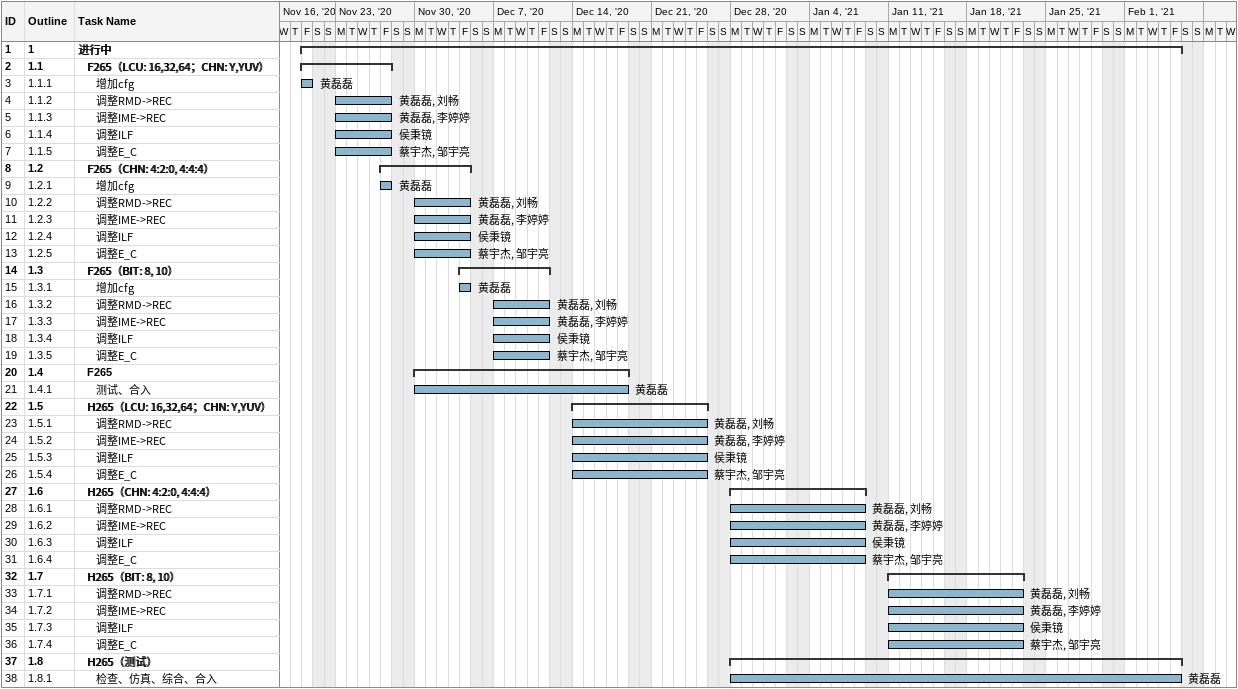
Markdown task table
| ID | WBS | Task | Start | Finish | Resources |
|---|---|---|---|---|---|
| 1 | 1 | **进行中** | 2020-11-20 | 2021-02-05 |  |
| 2 | 1.1 | **F265（LCU: 16,32,64；CHN: Y,YUV）** | 2020-11-20 | 2020-11-27 |  |
| 3 | 1.1.1 | 增加cfg | 2020-11-20 | 2020-11-20 | 黄磊磊 |
| 4 | 1.1.2 | 调整RMD->REC | 2020-11-23 | 2020-11-27 | 黄磊磊, 刘畅 |
| 5 | 1.1.3 | 调整IME->REC | 2020-11-23 | 2020-11-27 | 黄磊磊, 李婷婷 |
| 6 | 1.1.4 | 调整ILF | 2020-11-23 | 2020-11-27 | 侯秉镜 |
| 7 | 1.1.5 | 调整E_C | 2020-11-23 | 2020-11-27 | 蔡宇杰, 邹宇亮 |
| 8 | 1.2 | **F265（CHN: 4:2:0, 4:4:4）** | 2020-11-27 | 2020-12-04 |  |
| 9 | 1.2.1 | 增加cfg | 2020-11-27 | 2020-11-27 | 黄磊磊 |
| 10 | 1.2.2 | 调整RMD->REC | 2020-11-30 | 2020-12-04 | 黄磊磊, 刘畅 |
| 11 | 1.2.3 | 调整IME->REC | 2020-11-30 | 2020-12-04 | 黄磊磊, 李婷婷 |
| 12 | 1.2.4 | 调整ILF | 2020-11-30 | 2020-12-04 | 侯秉镜 |
| 13 | 1.2.5 | 调整E_C | 2020-11-30 | 2020-12-04 | 蔡宇杰, 邹宇亮 |
| 14 | 1.3 | **F265（BIT: 8, 10）** | 2020-12-04 | 2020-12-11 |  |
| 15 | 1.3.1 | 增加cfg | 2020-12-04 | 2020-12-04 | 黄磊磊 |
| 16 | 1.3.2 | 调整RMD->REC | 2020-12-07 | 2020-12-11 | 黄磊磊, 刘畅 |
| 17 | 1.3.3 | 调整IME->REC | 2020-12-07 | 2020-12-11 | 黄磊磊, 李婷婷 |
| 18 | 1.3.4 | 调整ILF | 2020-12-07 | 2020-12-11 | 侯秉镜 |
| 19 | 1.3.5 | 调整E_C | 2020-12-07 | 2020-12-11 | 蔡宇杰, 邹宇亮 |
| 20 | 1.4 | **F265** | 2020-11-30 | 2020-12-18 |  |
| 21 | 1.4.1 | 测试、合入 | 2020-11-30 | 2020-12-18 | 黄磊磊 |
| 22 | 1.5 | **H265（LCU: 16,32,64；CHN: Y,YUV）** | 2020-12-14 | 2020-12-25 |  |
| 23 | 1.5.1 | 调整RMD->REC | 2020-12-14 | 2020-12-25 | 黄磊磊, 刘畅 |
| 24 | 1.5.2 | 调整IME->REC | 2020-12-14 | 2020-12-25 | 黄磊磊, 李婷婷 |
| 25 | 1.5.3 | 调整ILF | 2020-12-14 | 2020-12-25 | 侯秉镜 |
| 26 | 1.5.4 | 调整E_C | 2020-12-14 | 2020-12-25 | 蔡宇杰, 邹宇亮 |
| 27 | 1.6 | **H265（CHN: 4:2:0, 4:4:4）** | 2020-12-28 | 2021-01-08 |  |
| 28 | 1.6.1 | 调整RMD->REC | 2020-12-28 | 2021-01-08 | 黄磊磊, 刘畅 |
| 29 | 1.6.2 | 调整IME->REC | 2020-12-28 | 2021-01-08 | 黄磊磊, 李婷婷 |
| 30 | 1.6.3 | 调整ILF | 2020-12-28 | 2021-01-08 | 侯秉镜 |
| 31 | 1.6.4 | 调整E_C | 2020-12-28 | 2021-01-08 | 蔡宇杰, 邹宇亮 |
| 32 | 1.7 | **H265（BIT: 8, 10）** | 2021-01-11 | 2021-01-22 |  |
| 33 | 1.7.1 | 调整RMD->REC | 2021-01-11 | 2021-01-22 | 黄磊磊, 刘畅 |
| 34 | 1.7.2 | 调整IME->REC | 2021-01-11 | 2021-01-22 | 黄磊磊, 李婷婷 |
| 35 | 1.7.3 | 调整ILF | 2021-01-11 | 2021-01-22 | 侯秉镜 |
| 36 | 1.7.4 | 调整E_C | 2021-01-11 | 2021-01-22 | 蔡宇杰, 邹宇亮 |
| 37 | 1.8 | **H265（测试）** | 2020-12-28 | 2021-02-05 |  |
| 38 | 1.8.1 | 检查、仿真、综合、合入 | 2020-12-28 | 2021-02-05 | 黄磊磊 |
